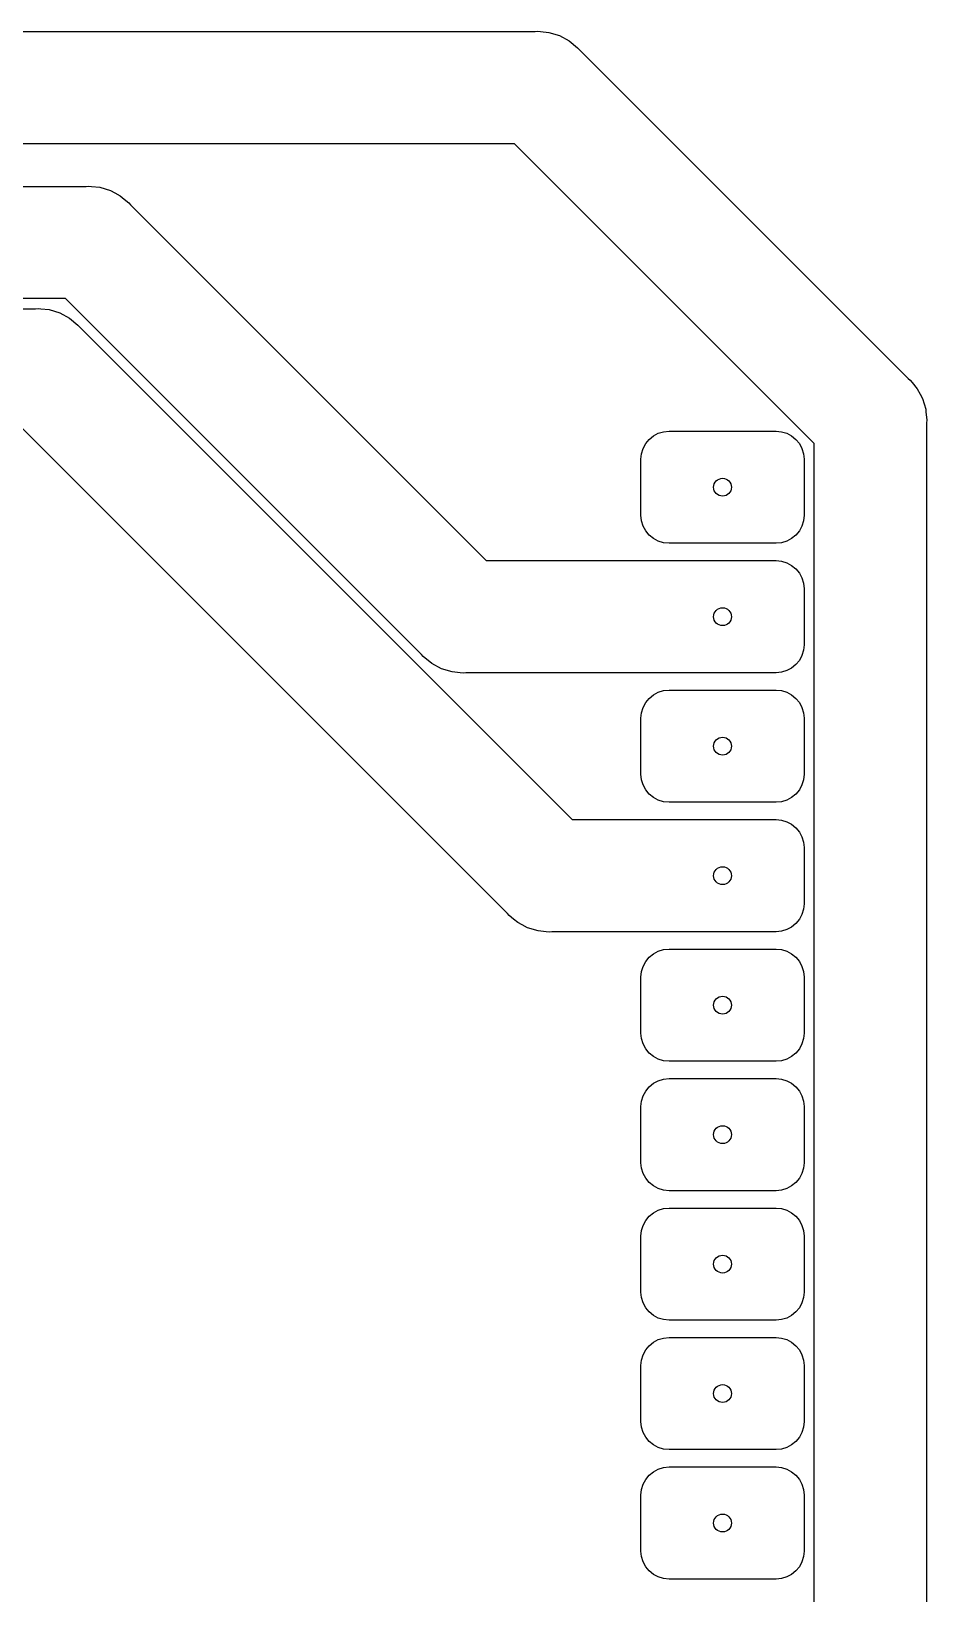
# Model space of a CAD drawing. Extents: x 5.52 to 7.1, y -5.17 to -2.98.
# Drawn here: x 6.41 to 7.102, y -4.203 to -2.996 of the extents above; entities that cross this region are included whole.
import ezdxf

# ---------------------------------------------------------------- set-up
doc = ezdxf.new("R2010")
doc.units = 0
doc.header["$MEASUREMENT"] = 0
doc.layers.add('BLACK', color=7, linetype='CONTINUOUS')

msp = doc.modelspace()

# ---------------------------------------------------------------- linework, layer by layer
at = {"layer": 'BLACK', "linetype": 'CONTINUOUS'}
for p, q in [((6.00595, -2.99606), (6.7993, -2.99606)), ((6.7993, -2.99606), (6.80143, -2.99585)), ((6.80143, -2.99585), (6.80356, -2.99606)), ((6.80356, -2.99606), (6.80356, -2.99606)), ((6.80356, -2.99606), (6.80992, -2.99669)), ((6.80992, -2.99669), (6.81808, -2.99917)), ((6.81808, -2.99917), (6.82561, -3.00319)), ((6.82561, -3.00319), (6.8322, -3.0086)), ((6.8322, -3.0086), (6.83356, -3.01025)), ((6.83356, -3.01025), (7.08739, -3.26408)), ((6.78349, -3.08268), (6.00626, -3.08268)), ((7.01496, -3.31415), (6.78349, -3.08268)), ((5.74188, -3.11575), (6.45261, -3.11575)), ((6.45261, -3.11575), (6.45474, -3.11554)), ((6.45474, -3.11554), (6.45687, -3.11575)), ((6.45687, -3.11575), (6.45687, -3.11575)), ((6.45687, -3.11575), (6.46323, -3.11637)), ((6.46323, -3.11637), (6.47139, -3.11885)), ((6.47139, -3.11885), (6.4749, -3.12072)), ((6.4749, -3.12072), (6.47892, -3.12287)), ((6.47892, -3.12287), (6.48206, -3.12545)), ((6.48206, -3.12545), (6.48551, -3.12828)), ((6.48551, -3.12828), (6.48687, -3.12994)), ((6.48687, -3.12994), (6.76166, -3.40472)), ((6.4368, -3.20236), (5.75769, -3.20236)), ((6.41348, -3.21024), (6.4156, -3.21003)), ((6.4156, -3.21003), (6.41773, -3.21024)), ((6.71159, -3.47715), (6.4368, -3.20236)), ((5.78101, -3.21024), (6.41348, -3.21024)), ((6.41773, -3.21024), (6.41773, -3.21024)), ((6.41773, -3.21024), (6.42409, -3.21086)), ((6.42409, -3.21086), (6.43226, -3.21334)), ((6.43226, -3.21334), (6.43978, -3.21736)), ((6.43978, -3.21736), (6.44637, -3.22277)), ((6.44637, -3.22277), (6.44773, -3.22442)), ((6.44773, -3.22442), (6.82803, -3.60472)), ((7.08739, -3.26408), (7.08904, -3.26544)), ((7.08904, -3.26544), (7.0904, -3.26709)), ((7.0904, -3.26709), (7.09445, -3.27203)), ((7.09445, -3.27203), (7.0966, -3.27605)), ((7.0966, -3.27605), (7.09847, -3.27956)), ((7.09847, -3.27956), (7.10095, -3.28772)), ((7.10095, -3.28772), (7.10115, -3.28973)), ((7.10115, -3.28973), (7.10178, -3.29621)), ((6.77796, -3.67715), (6.39766, -3.29685)), ((6.89073, -3.30837), (6.89447, -3.30637)), ((6.89447, -3.30637), (6.89853, -3.30514)), ((6.89853, -3.30514), (6.90276, -3.30472)), ((6.90276, -3.30472), (6.98543, -3.30472)), ((6.98543, -3.30472), (6.98966, -3.30514)), ((6.98966, -3.30514), (6.99372, -3.30637)), ((6.99372, -3.30637), (6.99746, -3.30837)), ((7.10178, -3.29621), (7.10158, -3.29834)), ((7.10158, -3.29834), (7.10158, -4.59773)), ((6.88152, -3.32215), (6.88275, -3.31809)), ((6.88275, -3.31809), (6.88475, -3.31435)), ((6.88475, -3.31435), (6.88744, -3.31107)), ((6.88744, -3.31107), (6.89073, -3.30837)), ((6.99746, -3.30837), (7.00074, -3.31107)), ((7.00074, -3.31107), (7.00344, -3.31435)), ((7.00344, -3.31435), (7.00544, -3.31809)), ((7.00544, -3.31809), (7.00667, -3.32215)), ((7.01496, -4.58192), (7.01496, -3.31415)), ((6.8811, -3.32638), (6.88152, -3.32215)), ((6.8811, -3.36969), (6.8811, -3.32638)), ((7.00667, -3.32215), (7.00709, -3.32638)), ((7.00709, -3.32638), (7.00709, -3.36969)), ((6.88152, -3.37391), (6.8811, -3.36969)), ((6.88275, -3.37797), (6.88152, -3.37391)), ((6.88475, -3.38172), (6.88275, -3.37797)), ((7.00544, -3.37797), (7.00344, -3.38172)), ((7.00667, -3.37391), (7.00544, -3.37797)), ((7.00709, -3.36969), (7.00667, -3.37391)), ((6.88744, -3.385), (6.88475, -3.38172)), ((6.89073, -3.38769), (6.88744, -3.385)), ((6.89447, -3.38969), (6.89073, -3.38769)), ((6.89853, -3.39092), (6.89447, -3.38969)), ((6.90276, -3.39134), (6.89853, -3.39092)), ((6.98966, -3.39092), (6.98543, -3.39134)), ((6.99372, -3.38969), (6.98966, -3.39092)), ((6.99746, -3.38769), (6.99372, -3.38969)), ((7.00074, -3.385), (6.99746, -3.38769)), ((7.00344, -3.38172), (7.00074, -3.385)), ((6.98543, -3.39134), (6.90276, -3.39134)), ((6.76166, -3.40472), (6.98543, -3.40472)), ((6.98543, -3.40472), (6.98966, -3.40514)), ((6.98966, -3.40514), (6.99372, -3.40637)), ((6.99372, -3.40637), (6.99746, -3.40837)), ((6.99746, -3.40837), (7.00074, -3.41107)), ((7.00074, -3.41107), (7.00344, -3.41435)), ((7.00344, -3.41435), (7.00544, -3.41809)), ((7.00544, -3.41809), (7.00667, -3.42215)), ((7.00667, -3.42215), (7.00709, -3.42638)), ((7.00709, -3.42638), (7.00709, -3.46969)), ((7.00667, -3.47391), (7.00544, -3.47797)), ((7.00709, -3.46969), (7.00667, -3.47391)), ((6.71295, -3.4788), (6.71159, -3.47715)), ((6.71954, -3.48421), (6.71295, -3.4788)), ((6.72706, -3.48824), (6.71954, -3.48421)), ((7.00074, -3.485), (6.99746, -3.48769)), ((7.00344, -3.48172), (7.00074, -3.485)), ((7.00544, -3.47797), (7.00344, -3.48172)), ((6.73523, -3.49071), (6.72706, -3.48824)), ((6.74159, -3.49134), (6.73523, -3.49071)), ((6.74372, -3.49155), (6.74159, -3.49134)), ((6.74159, -3.49134), (6.74159, -3.49134)), ((6.74585, -3.49134), (6.74372, -3.49155)), ((6.98543, -3.49134), (6.74585, -3.49134)), ((6.98966, -3.49092), (6.98543, -3.49134)), ((6.99372, -3.48969), (6.98966, -3.49092)), ((6.99746, -3.48769), (6.99372, -3.48969)), ((6.88475, -3.51435), (6.88744, -3.51107)), ((6.88744, -3.51107), (6.89073, -3.50837)), ((6.89073, -3.50837), (6.89447, -3.50637)), ((6.89447, -3.50637), (6.89853, -3.50514)), ((6.89853, -3.50514), (6.90276, -3.50472)), ((6.90276, -3.50472), (6.98543, -3.50472)), ((6.98543, -3.50472), (6.98966, -3.50514)), ((6.98966, -3.50514), (6.99372, -3.50637)), ((6.99372, -3.50637), (6.99746, -3.50837)), ((6.99746, -3.50837), (7.00074, -3.51107)), ((7.00074, -3.51107), (7.00344, -3.51435)), ((6.8811, -3.52638), (6.88152, -3.52215)), ((6.88152, -3.52215), (6.88275, -3.51809)), ((6.88275, -3.51809), (6.88475, -3.51435)), ((7.00344, -3.51435), (7.00544, -3.51809)), ((7.00544, -3.51809), (7.00667, -3.52215)), ((7.00667, -3.52215), (7.00709, -3.52638)), ((6.8811, -3.56969), (6.8811, -3.52638)), ((7.00709, -3.52638), (7.00709, -3.56969)), ((6.88152, -3.57391), (6.8811, -3.56969)), ((7.00709, -3.56969), (7.00667, -3.57391)), ((6.88275, -3.57797), (6.88152, -3.57391)), ((6.88475, -3.58172), (6.88275, -3.57797)), ((6.88744, -3.585), (6.88475, -3.58172)), ((7.00344, -3.58172), (7.00074, -3.585)), ((7.00544, -3.57797), (7.00344, -3.58172)), ((7.00667, -3.57391), (7.00544, -3.57797)), ((6.89073, -3.58769), (6.88744, -3.585)), ((6.89447, -3.58969), (6.89073, -3.58769)), ((6.89853, -3.59092), (6.89447, -3.58969)), ((6.90276, -3.59134), (6.89853, -3.59092)), ((6.98543, -3.59134), (6.90276, -3.59134)), ((6.98966, -3.59092), (6.98543, -3.59134)), ((6.99372, -3.58969), (6.98966, -3.59092)), ((6.99746, -3.58769), (6.99372, -3.58969)), ((7.00074, -3.585), (6.99746, -3.58769)), ((6.82803, -3.60472), (6.98543, -3.60472)), ((6.98543, -3.60472), (6.98966, -3.60514)), ((6.98966, -3.60514), (6.99372, -3.60637)), ((6.99372, -3.60637), (6.99746, -3.60837)), ((6.99746, -3.60837), (7.00074, -3.61107)), ((7.00074, -3.61107), (7.00344, -3.61435)), ((7.00344, -3.61435), (7.00544, -3.61809)), ((7.00544, -3.61809), (7.00667, -3.62215)), ((7.00667, -3.62215), (7.00709, -3.62638)), ((7.00709, -3.62638), (7.00709, -3.66969)), ((6.77932, -3.6788), (6.77796, -3.67715)), ((6.78277, -3.68163), (6.77932, -3.6788)), ((7.00544, -3.67797), (7.00344, -3.68172)), ((7.00667, -3.67391), (7.00544, -3.67797)), ((7.00709, -3.66969), (7.00667, -3.67391)), ((6.78591, -3.68421), (6.78277, -3.68163)), ((6.78937, -3.68606), (6.78591, -3.68421)), ((6.79344, -3.68824), (6.78937, -3.68606)), ((6.8016, -3.69071), (6.79344, -3.68824)), ((6.80796, -3.69134), (6.8016, -3.69071)), ((6.81009, -3.69155), (6.80796, -3.69134)), ((6.80796, -3.69134), (6.80796, -3.69134)), ((6.81222, -3.69134), (6.81009, -3.69155)), ((6.98543, -3.69134), (6.81222, -3.69134)), ((6.98966, -3.69092), (6.98543, -3.69134)), ((6.99372, -3.68969), (6.98966, -3.69092)), ((6.99746, -3.68769), (6.99372, -3.68969)), ((7.00074, -3.685), (6.99746, -3.68769)), ((7.00344, -3.68172), (7.00074, -3.685)), ((6.89853, -3.70514), (6.90276, -3.70472)), ((6.90276, -3.70472), (6.98543, -3.70472)), ((6.98543, -3.70472), (6.98966, -3.70514)), ((6.88275, -3.71809), (6.88475, -3.71435)), ((6.88475, -3.71435), (6.88744, -3.71107)), ((6.88744, -3.71107), (6.89073, -3.70837)), ((6.89073, -3.70837), (6.89447, -3.70637)), ((6.89447, -3.70637), (6.89853, -3.70514)), ((6.98966, -3.70514), (6.99372, -3.70637)), ((6.99372, -3.70637), (6.99746, -3.70837)), ((6.99746, -3.70837), (7.00074, -3.71107)), ((7.00074, -3.71107), (7.00344, -3.71435)), ((7.00344, -3.71435), (7.00544, -3.71809)), ((6.8811, -3.72638), (6.88152, -3.72215)), ((6.8811, -3.76969), (6.8811, -3.72638)), ((6.88152, -3.72215), (6.88275, -3.71809)), ((7.00544, -3.71809), (7.00667, -3.72215)), ((7.00667, -3.72215), (7.00709, -3.72638)), ((7.00709, -3.72638), (7.00709, -3.76969)), ((6.88152, -3.77391), (6.8811, -3.76969)), ((6.88275, -3.77797), (6.88152, -3.77391)), ((7.00667, -3.77391), (7.00544, -3.77797)), ((7.00709, -3.76969), (7.00667, -3.77391)), ((6.88475, -3.78172), (6.88275, -3.77797)), ((6.88744, -3.785), (6.88475, -3.78172)), ((6.89073, -3.78769), (6.88744, -3.785)), ((6.89447, -3.78969), (6.89073, -3.78769)), ((6.99746, -3.78769), (6.99372, -3.78969)), ((7.00074, -3.785), (6.99746, -3.78769)), ((7.00344, -3.78172), (7.00074, -3.785)), ((7.00544, -3.77797), (7.00344, -3.78172)), ((6.89853, -3.79092), (6.89447, -3.78969)), ((6.90276, -3.79134), (6.89853, -3.79092)), ((6.98543, -3.79134), (6.90276, -3.79134)), ((6.98966, -3.79092), (6.98543, -3.79134)), ((6.99372, -3.78969), (6.98966, -3.79092)), ((6.88475, -3.81435), (6.88744, -3.81107)), ((6.88744, -3.81107), (6.89073, -3.80837)), ((6.89073, -3.80837), (6.89447, -3.80637)), ((6.89447, -3.80637), (6.89853, -3.80514)), ((6.89853, -3.80514), (6.90276, -3.80472)), ((6.90276, -3.80472), (6.98543, -3.80472)), ((6.98543, -3.80472), (6.98966, -3.80514)), ((6.98966, -3.80514), (6.99372, -3.80637)), ((6.99372, -3.80637), (6.99746, -3.80837)), ((6.99746, -3.80837), (7.00074, -3.81107)), ((7.00074, -3.81107), (7.00344, -3.81435)), ((6.8811, -3.82638), (6.88152, -3.82215)), ((6.88152, -3.82215), (6.88275, -3.81809)), ((6.88275, -3.81809), (6.88475, -3.81435)), ((7.00344, -3.81435), (7.00544, -3.81809)), ((7.00544, -3.81809), (7.00667, -3.82215)), ((7.00667, -3.82215), (7.00709, -3.82638)), ((6.8811, -3.86969), (6.8811, -3.82638)), ((7.00709, -3.82638), (7.00709, -3.86969)), ((6.88152, -3.87391), (6.8811, -3.86969)), ((7.00709, -3.86969), (7.00667, -3.87391)), ((6.88275, -3.87797), (6.88152, -3.87391)), ((6.88475, -3.88172), (6.88275, -3.87797)), ((6.88744, -3.885), (6.88475, -3.88172)), ((6.89073, -3.88769), (6.88744, -3.885)), ((7.00074, -3.885), (6.99746, -3.88769)), ((7.00344, -3.88172), (7.00074, -3.885)), ((7.00544, -3.87797), (7.00344, -3.88172)), ((7.00667, -3.87391), (7.00544, -3.87797)), ((6.89447, -3.88969), (6.89073, -3.88769)), ((6.89853, -3.89092), (6.89447, -3.88969)), ((6.90276, -3.89134), (6.89853, -3.89092)), ((6.98543, -3.89134), (6.90276, -3.89134)), ((6.98966, -3.89092), (6.98543, -3.89134)), ((6.99372, -3.88969), (6.98966, -3.89092)), ((6.99746, -3.88769), (6.99372, -3.88969)), ((6.88744, -3.91107), (6.89073, -3.90837)), ((6.89073, -3.90837), (6.89447, -3.90637)), ((6.89447, -3.90637), (6.89853, -3.90514)), ((6.89853, -3.90514), (6.90276, -3.90472)), ((6.90276, -3.90472), (6.98543, -3.90472)), ((6.98543, -3.90472), (6.98966, -3.90514)), ((6.98966, -3.90514), (6.99372, -3.90637)), ((6.99372, -3.90637), (6.99746, -3.90837)), ((6.99746, -3.90837), (7.00074, -3.91107)), ((6.88152, -3.92215), (6.88275, -3.91809)), ((6.88275, -3.91809), (6.88475, -3.91435)), ((6.88475, -3.91435), (6.88744, -3.91107)), ((7.00074, -3.91107), (7.00344, -3.91435)), ((7.00344, -3.91435), (7.00544, -3.91809)), ((7.00544, -3.91809), (7.00667, -3.92215)), ((6.8811, -3.92638), (6.88152, -3.92215)), ((6.8811, -3.96969), (6.8811, -3.92638)), ((7.00667, -3.92215), (7.00709, -3.92638)), ((7.00709, -3.92638), (7.00709, -3.96969)), ((6.88152, -3.97391), (6.8811, -3.96969)), ((7.00709, -3.96969), (7.00667, -3.97391)), ((6.88275, -3.97797), (6.88152, -3.97391)), ((6.88475, -3.98172), (6.88275, -3.97797)), ((6.88744, -3.985), (6.88475, -3.98172)), ((7.00344, -3.98172), (7.00074, -3.985)), ((7.00544, -3.97797), (7.00344, -3.98172)), ((7.00667, -3.97391), (7.00544, -3.97797)), ((6.89073, -3.98769), (6.88744, -3.985)), ((6.89447, -3.98969), (6.89073, -3.98769)), ((6.89853, -3.99092), (6.89447, -3.98969)), ((6.90276, -3.99134), (6.89853, -3.99092)), ((6.98543, -3.99134), (6.90276, -3.99134)), ((6.98966, -3.99092), (6.98543, -3.99134)), ((6.99372, -3.98969), (6.98966, -3.99092)), ((6.99746, -3.98769), (6.99372, -3.98969)), ((7.00074, -3.985), (6.99746, -3.98769)), ((6.89073, -4.00837), (6.89447, -4.00637)), ((6.89447, -4.00637), (6.89853, -4.00514)), ((6.89853, -4.00514), (6.90276, -4.00472)), ((6.90276, -4.00472), (6.98543, -4.00472)), ((6.98543, -4.00472), (6.98966, -4.00514)), ((6.98966, -4.00514), (6.99372, -4.00637)), ((6.99372, -4.00637), (6.99746, -4.00837)), ((6.88152, -4.02215), (6.88275, -4.01809)), ((6.88275, -4.01809), (6.88475, -4.01435)), ((6.88475, -4.01435), (6.88744, -4.01107)), ((6.88744, -4.01107), (6.89073, -4.00837)), ((6.99746, -4.00837), (7.00074, -4.01107)), ((7.00074, -4.01107), (7.00344, -4.01435)), ((7.00344, -4.01435), (7.00544, -4.01809)), ((7.00544, -4.01809), (7.00667, -4.02215)), ((6.8811, -4.02638), (6.88152, -4.02215)), ((6.8811, -4.06969), (6.8811, -4.02638)), ((7.00667, -4.02215), (7.00709, -4.02638)), ((7.00709, -4.02638), (7.00709, -4.06969)), ((6.88152, -4.07391), (6.8811, -4.06969)), ((6.88275, -4.07797), (6.88152, -4.07391)), ((6.88475, -4.08172), (6.88275, -4.07797)), ((7.00544, -4.07797), (7.00344, -4.08172)), ((7.00667, -4.07391), (7.00544, -4.07797)), ((7.00709, -4.06969), (7.00667, -4.07391)), ((6.88744, -4.085), (6.88475, -4.08172)), ((6.89073, -4.08769), (6.88744, -4.085)), ((6.89447, -4.08969), (6.89073, -4.08769)), ((6.89853, -4.09092), (6.89447, -4.08969)), ((6.90276, -4.09134), (6.89853, -4.09092)), ((6.98966, -4.09092), (6.98543, -4.09134)), ((6.99372, -4.08969), (6.98966, -4.09092)), ((6.99746, -4.08769), (6.99372, -4.08969)), ((7.00074, -4.085), (6.99746, -4.08769)), ((7.00344, -4.08172), (7.00074, -4.085)), ((6.98543, -4.09134), (6.90276, -4.09134)), ((6.88275, -4.11809), (6.88475, -4.11435)), ((6.88475, -4.11435), (6.88744, -4.11107)), ((6.88744, -4.11107), (6.89073, -4.10837)), ((6.89073, -4.10837), (6.89447, -4.10637)), ((6.89447, -4.10637), (6.89853, -4.10514)), ((6.89853, -4.10514), (6.90276, -4.10472)), ((6.90276, -4.10472), (6.98543, -4.10472)), ((6.98543, -4.10472), (6.98966, -4.10514)), ((6.98966, -4.10514), (6.99372, -4.10637)), ((6.99372, -4.10637), (6.99746, -4.10837)), ((6.99746, -4.10837), (7.00074, -4.11107)), ((7.00074, -4.11107), (7.00344, -4.11435)), ((7.00344, -4.11435), (7.00544, -4.11809)), ((6.8811, -4.12638), (6.88152, -4.12215)), ((6.8811, -4.16969), (6.8811, -4.12638)), ((6.88152, -4.12215), (6.88275, -4.11809)), ((7.00544, -4.11809), (7.00667, -4.12215)), ((7.00667, -4.12215), (7.00709, -4.12638)), ((7.00709, -4.12638), (7.00709, -4.16969)), ((6.88152, -4.17391), (6.8811, -4.16969)), ((6.88275, -4.17797), (6.88152, -4.17391)), ((7.00667, -4.17391), (7.00544, -4.17797)), ((7.00709, -4.16969), (7.00667, -4.17391)), ((6.88475, -4.18172), (6.88275, -4.17797)), ((6.88744, -4.185), (6.88475, -4.18172)), ((6.89073, -4.18769), (6.88744, -4.185)), ((7.00074, -4.185), (6.99746, -4.18769)), ((7.00344, -4.18172), (7.00074, -4.185)), ((7.00544, -4.17797), (7.00344, -4.18172)), ((6.89447, -4.18969), (6.89073, -4.18769)), ((6.89853, -4.19092), (6.89447, -4.18969)), ((6.90276, -4.19134), (6.89853, -4.19092)), ((6.98543, -4.19134), (6.90276, -4.19134)), ((6.98966, -4.19092), (6.98543, -4.19134)), ((6.99372, -4.18969), (6.98966, -4.19092)), ((6.99746, -4.18769), (6.99372, -4.18969))]:
    msp.add_line(p, q, dxfattribs=at)
at = {"layer": 'BLACK'}
for centre in [(6.94409, -3.34803), (6.94409, -3.44803), (6.94409, -3.54803), (6.94409, -3.64803), (6.94409, -3.74803), (6.94409, -3.84803), (6.94409, -3.94803), (6.94409, -4.04803), (6.94409, -4.14803)]:
    msp.add_circle(centre, 0.00689, dxfattribs=at)

doc.saveas('drawing.dxf')
